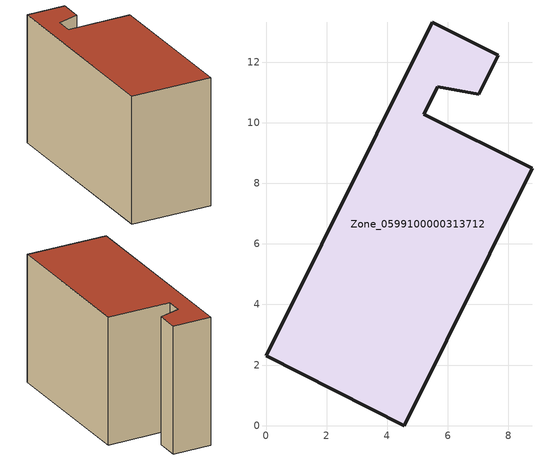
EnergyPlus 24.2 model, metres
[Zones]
Zone_0599100000313712
 floor ground (C_G): 5.67,11.19 5.21,10.28 8.78,8.49 4.56,0 0,2.3 5.49,13.31 7.66,12.22 7.02,10.93 z0
 wall outside (C_F): 7.66,12.22 5.49,13.31 0,2.3 4.56,0 8.78,8.49 5.21,10.28 5.67,11.19 7.02,10.93 7.66,12.22 z0:8.05
 roof outside (C_R): 5.21,10.28 5.67,11.19 7.02,10.93 7.66,12.22 5.49,13.31 0,2.3 4.56,0 8.78,8.49 z8.05
[BUILDING]
Pand.0599100000313712: North Axis=0; Terrain=City; Loads Convergence Tolerance Value=0.04; Temperature Convergence Tolerance Value=0.4; Solar Distribution=FullExterior; Maximum Number of Warmup Days=25; Minimum Number of Warmup Days=1
[Site:Location]
Rotterdam.The.Hague.AP_ZH_NLD Design_Conditions: Latitude=51.96; Longitude=4.45; Time Zone=1; Elevation=-4.5
[SITE:GROUNDTEMPERATURE:BUILDINGSURFACE]
18, 18, 18, 18, 18, 18, 18, 18, 18, 18, 18, 18
[MATERIAL] Thermal Absorptance=0.9; Solar Absorptance=0.7; Visible Absorptance=0.7
Name | Roughness | Thickness | Conductivity | Density | Specific Heat
G.TI.1975-1991 | MediumSmooth | 0.15 | 0.288461 | 540 | 1210
F.TI.1975-1991 | Rough | 0.3 | 0.230769 | 1920 | 840
R.TI.1975-1991 | MediumRough | 0.2 | 0.153846 | 1500 | 1000
[CONSTRUCTION]
C_G: G.TI.1975-1991
C_F: F.TI.1975-1991
C_R: R.TI.1975-1991
[ZONE]
Zone_0599100000313712: Type=1; Multiplier=1; Ceiling Height=Autocalculate; Volume=Autocalculate; Floor Area=autocalculate; Part of Total Floor Area=Yes
[ZONEINFILTRATION:DESIGNFLOWRATE]
Infil_Zone_0599100000313712: Zone or ZoneList or Space or SpaceList=Zone_0599100000313712; Schedule=AlwaysOn; Design Flow Rate Calculation Method=Flow/Area; Flow Rate per Floor Area=0.003; Constant Term Coefficient=1; Temperature Term Coefficient=0; Velocity Term Coefficient=0; Velocity Squared Term Coefficient=0
[HVACTEMPLATE:ZONE:IDEALLOADSAIRSYSTEM]
Zone_0599100000313712: Maximum Heating Supply Air Temperature=50; Minimum Cooling Supply Air Temperature=13; Maximum Heating Supply Air Humidity Ratio=0.0156; Minimum Cooling Supply Air Humidity Ratio=0.0077; Heating Limit=NoLimit; Cooling Limit=NoLimit; Dehumidification Control Type=ConstantSensibleHeatRatio; Cooling Sensible Heat Ratio=0.7; Dehumidification Setpoint=60; Humidification Control Type=None; Humidification Setpoint=30; Outdoor Air Method=None; Outdoor Air Flow Rate per Person=0.00944; Outdoor Air Flow Rate per Zone Floor Area=0; Outdoor Air Flow Rate per Zone=0; Demand Controlled Ventilation Type=None; Outdoor Air Economizer Type=NoEconomizer; Heat Recovery Type=None; Sensible Heat Recovery Effectiveness=0.7; Latent Heat Recovery Effectiveness=0.65
[ZONECONTROL:THERMOSTAT]
ThermostatControl_Zone_0599100000313712: Zone or ZoneList=Zone_0599100000313712; Control Type Schedule=DualSetpointControlType; Control 1=Thermostat_Zone_0599100000313712; Temperature Difference Between Cutout And Setpoint=0
[THERMOSTATSETPOINT:DUALSETPOINT]
Thermostat_Zone_0599100000313712: Heating Setpoint Temperature Schedule=HeatingSetpoint_Zone_0599100000313712; Cooling Setpoint Temperature Schedule=CoolingSetpoint_Zone_0599100000313712
[SCHEDULE:COMPACT]
HeatingSetpoint_Zone_0599100000313712: Through: 12/31, For: AllDays, Until: 24:00, 21
CoolingSetpoint_Zone_0599100000313712: Through: 12/31, For: AllDays, Until: 24:00, 24
DualSetpointControlType: Through: 12/31, For: AllDays, Until: 24:00, 4
AlwaysOn: Through: 12/31, For: AllDays, Until: 24:00, 1
